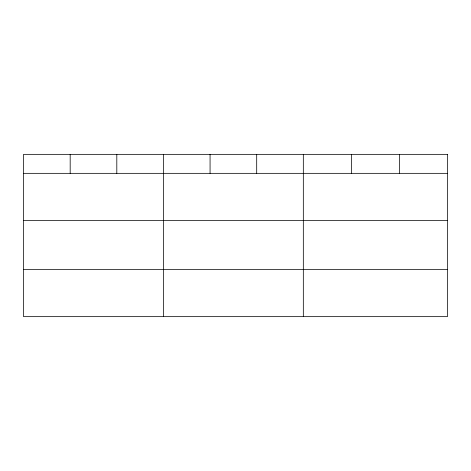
<?xml version="1.0" encoding="UTF-8"?>
<svg xmlns="http://www.w3.org/2000/svg" width="471" height="471" viewBox="0 0 471 471"><rect width="100%" height="100%" fill="white"/><g stroke="black" fill="none" stroke-linecap="round" stroke-linejoin="round"><path stroke-width="0.71" d="M23.55 173.34L447.45 173.34M23.55 220.634L447.45 220.634M23.55 269.365L447.45 269.365M399.408 154.347L399.408 173.34M351.366 154.347L351.366 173.34M303.324 154.347L303.324 316.653M256.695 154.347L256.695 173.34M210.066 154.347L210.066 173.34M163.437 154.347L163.437 316.653M116.808 154.347L116.808 173.34M70.179 154.347L70.179 173.34M447.45 154.347L23.55 154.347L23.55 316.653L447.45 316.653L447.45 154.347"/></g></svg>
